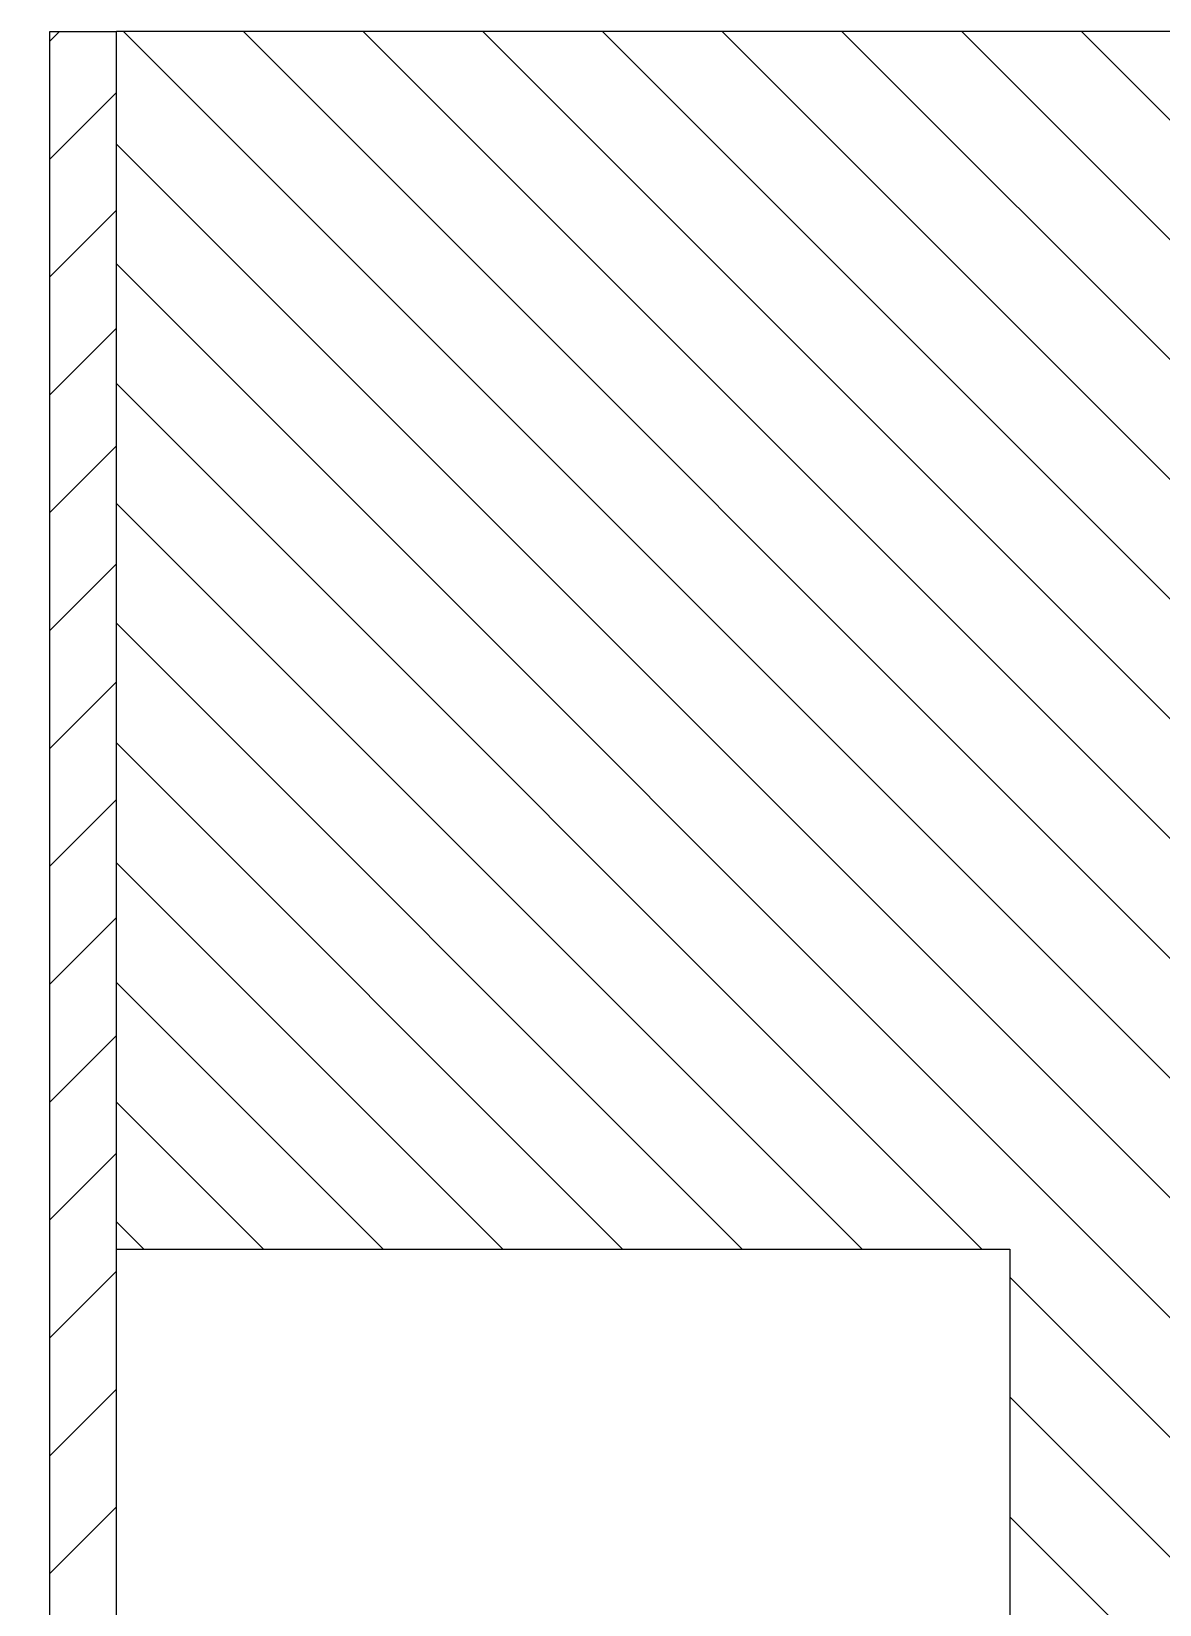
# Model space of a CAD drawing. Header units: millimetres. Extents: x 0 to 80449, y -23917 to 9476.
# Drawn here: x 8565 to 9411, y 4145 to 5325 of the extents above; entities that cross this region are included whole.
import ezdxf

# ---------------------------------------------------------------- set-up
doc = ezdxf.new("R2010")
doc.units = ezdxf.units.MM
doc.linetypes.add('HIDDEN', pattern=[9.525, 6.35, -3.175])
doc.layers.get('0').update_dxf_attribs({"lineweight": 15})
for name, color, linetype, lineweight in [('D', 3, 'Continuous', 13), ('H', 2, 'HIDDEN', 15), ('S', 4, 'Continuous', 15)]:
    doc.layers.add(name, color=color, linetype=linetype, lineweight=lineweight)
doc.styles.add('STU25', font='isocp2.shx')
doc.dimstyles.new('STU25', dxfattribs={"dimscale": 40, "dimtxt": 2.5, "dimasz": 2, "dimexe": 0.6, "dimexo": 1, "dimgap": 1, "dimtad": 1, "dimdsep": 46, "dimtxsty": 'STU25', "dimcen": 2, "dimazin": 2, "dimtfac": 1, "dimtmove": 0, "dimatfit": 3, "dimfxl": 0, "dimtolj": 1, "dimtzin": 0, "dimarcsym": 0})

# ---------------------------------------------------------------- blocks, each defined once
blk = doc.blocks.new('*D21')
at = {"layer": 'D', "color": 0, "lineweight": -2}
for p, q in [((7816.2, 4701), (8488.6, 4701)), ((8464.6, 4621), (8464.6, 2781)), ((7066.2, 2701), (8488.6, 2701))]:
    blk.add_line(p, q, dxfattribs=at)
at = {"layer": 'D', "color": 0}
for points in [[(8451.3, 4621), (8477.9, 4621), (8464.6, 4701)], [(8451.3, 2781), (8477.9, 2781), (8464.6, 2701)]]:
    blk.add_solid(points, dxfattribs=at)
at = {"layer": 'Defpoints', "color": 0}
for p in [(7776.2, 4701), (7026.2, 2701), (8464.6, 2701)]:
    blk.add_point(p, dxfattribs=at)
at = {"layer": 'D', "color": 0, "insert": (8318.7, 2951.6), "char_height": 100, "attachment_point": 1, "rotation": 90, "style": 'STU25'}
blk.add_mtext('\\A1;{\\Fisocp2.shx;FINISHED WALL \\f新細明體|b0|i0|c136|p16;＞\\Fisocp2.shx;2000mm}', dxfattribs=at)

msp = doc.modelspace()

# ---------------------------------------------------------------- hatches: boundary and pattern name
at = {"layer": 'D'}
h = msp.add_hatch(dxfattribs=at)
h.set_pattern_fill('ANSI31', color=256, scale=20, angle=90, style=0)
h.set_pattern_definition([(135, (-17162.68, -4440.126), (-44.90128, -44.90128), [])])
h.paths.add_polyline_path([(10458.786, 4411.891), (11128.786, 4411.891), (11128.786, 5324.956), (8628.786, 5324.956), (8628.786, 4411.891), (9298.786, 4411.891), (9298.786, 2624.956), (9428.786, 2624.956), (9428.786, 4424.956), (10328.786, 4424.956), (10328.786, 2624.956), (10458.786, 2624.956)])
at = {"layer": 'H', "ltscale": 5}
h = msp.add_hatch(dxfattribs=at)
h.set_pattern_fill('ANSI31', color=256, scale=500, style=0)
h.set_pattern_definition([(45, (226878.36, 23240.886), (-44.194174, 44.194174), [])])
h.paths.add_polyline_path([(11178.786, 2574.956), (11178.786, 5324.956), (11128.786, 5324.956), (11128.786, 2624.956), (8628.786, 2624.956), (8628.786, 5324.956), (8578.786, 5324.956), (8578.786, 2574.956)])
h.paths.add_polyline_path([(11178.786, 5324.956), (11128.786, 5324.956)], flags=16)
h.paths.add_polyline_path([(8578.786, 5324.956), (8628.786, 5324.956)], flags=16)

# ---------------------------------------------------------------- linework, layer by layer
for p, q in [((8628.786, 4411.891), (9298.786, 4411.891)), ((9298.786, 4411.891), (9298.786, 2624.956))]:
    msp.add_line(p, q)
at = {"layer": 'S', "linetype": 'Continuous'}
for p, q in [((8578.786, 2574.956), (8578.786, 5324.956)), ((8578.786, 5324.956), (8628.786, 5324.956)), ((8628.786, 2624.956), (8628.786, 5324.956)), ((11128.786, 5324.956), (8628.786, 5324.956))]:
    msp.add_line(p, q, dxfattribs=at)
at = {"layer": 'S'}
msp.add_line((8578.786, 5324.956), (8628.786, 5324.956), dxfattribs=at)
msp.add_line((8578.786, 5324.956), (8628.786, 5324.956), dxfattribs=at)

# ---------------------------------------------------------------- dimensions: what is measured, and where the dimension line sits
at = {"layer": 'D'}
dim = msp.add_linear_dim(base=(8464.61, 2700.952), p1=(7776.236, 4700.952), p2=(7026.236, 2700.952), angle=90, text='{\\Fisocp2.shx;FINISHED WALL \\f新細明體|b0|i0|c136|p16;＞\\Fisocp2.shx;<>mm}', dimstyle='STU25', override={"dimdec": 0}, dxfattribs=at)
dim.commit()
dim.dimension.update_dxf_attribs({"geometry": '*D21', "text_midpoint": (8464.61, 3712.868), "dimtype": 160})

doc.saveas('drawing.dxf')
